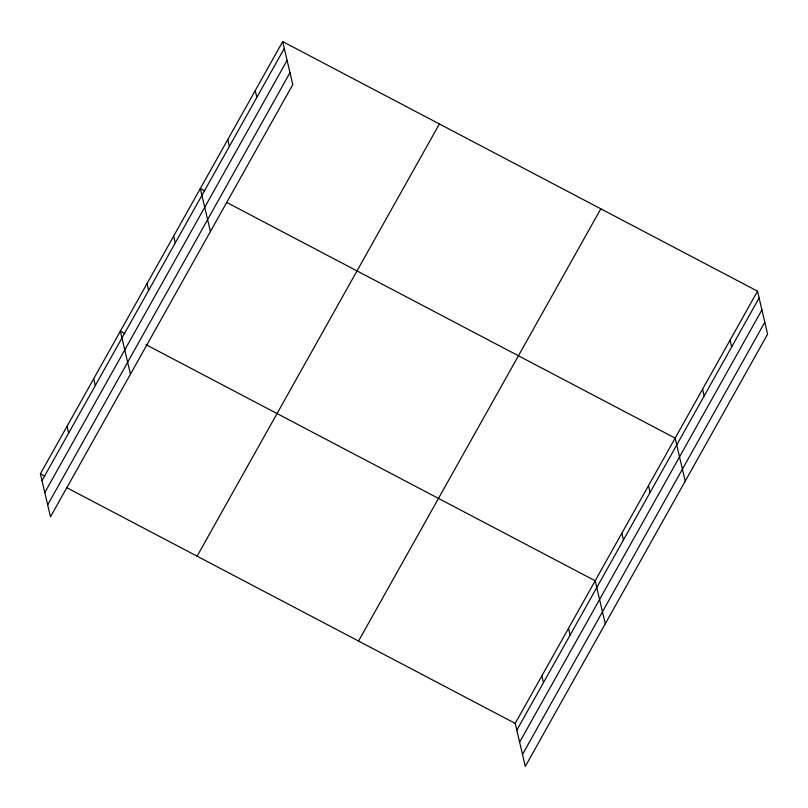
<?xml version="1.0" encoding="UTF-8"?>
<svg xmlns="http://www.w3.org/2000/svg" width="808" height="808" viewBox="0 0 808 808"><rect width="100%" height="100%" fill="white"/><g stroke="black" fill="none" stroke-linecap="round" stroke-linejoin="round"><path stroke-width="1.21" d="M282.699 41.602L292.789 84.598L50.48 516.817L40.4 473.821L282.699 41.602L757.52 291.183L767.6 334.179L525.301 766.398L515.211 723.402L757.52 291.183M41.996 480.629L284.295 48.399M44.794 492.567L287.093 60.348M47.682 504.879L289.981 72.649M197.091 556.187L439.39 123.967M358.53 641.037L600.829 208.817M516.807 730.2L759.106 297.98M519.615 742.148L761.914 309.919M522.493 754.45L764.802 322.23M204.767 190.9L200.323 188.557L210.403 231.553M226.987 202.576L675.135 438.138L685.214 481.134M124.806 333.532L120.362 331.189L130.442 374.185M145.915 344.632L595.173 580.77L605.263 623.766M40.4 473.821L44.844 476.164M67.074 487.84L515.211 723.402M730.058 340.168L731.654 346.965M702.596 389.153L704.192 395.95M648.481 485.679L650.076 492.476M621.827 533.219L623.423 540.027M568.519 628.311L570.115 635.108M541.865 675.862L543.461 682.659M255.237 90.587L256.833 97.384M227.775 139.572L229.371 146.369M173.669 236.108L175.265 242.905M147.016 283.648L148.611 290.446M93.708 378.74L95.304 385.537M67.054 426.281L68.65 433.078"/></g></svg>
